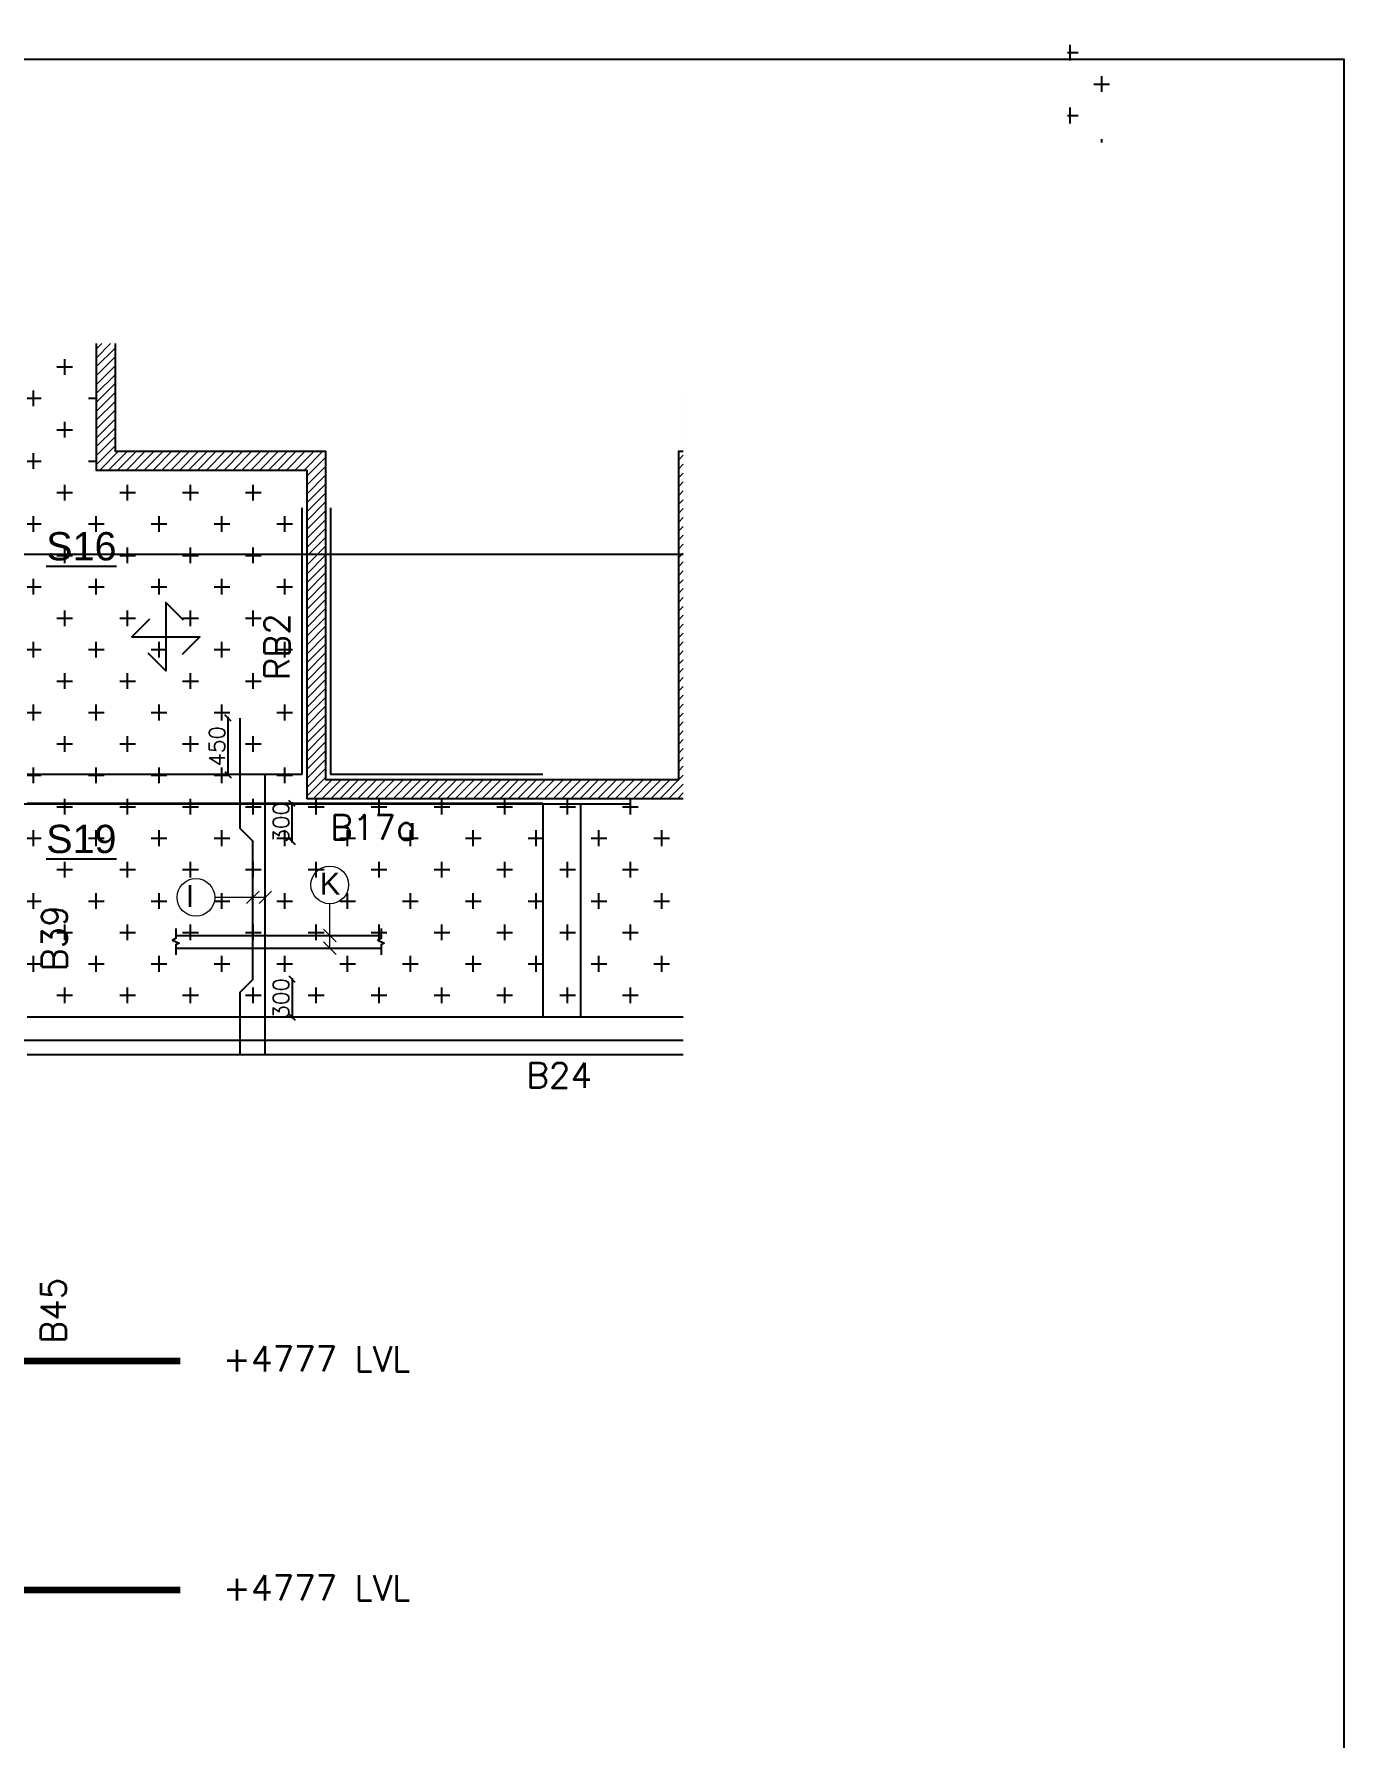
# Model space of a CAD drawing. Header units: millimetres. Extents: x 734227 to 886936, y 173033 to 234304.
# Drawn here: x 876515 to 886936, y 218395 to 231952 of the extents above; entities that cross this region are included whole.
import ezdxf

# ---------------------------------------------------------------- set-up
doc = ezdxf.new("R2010")
doc.units = ezdxf.units.MM
doc.header["$LTSCALE"] = 1250
for name, pattern in [('1', [0]), ('CENTER', [2, 1.25, -0.25, 0.25, -0.25]), ('CENTER2', [28.575, 19.05, -3.175, 3.175, -3.175]), ('CONTINOUS', [0]), ('DOT', [0.25, 0, -0.25]), ('HIDDEN', [0.375, 0.25, -0.125])]:
    doc.linetypes.add(name, pattern=pattern)
for name, color, linetype in [('BEAM NO', 7, '1'), ('BEAM-230X450', 31, 'Continuous'), ('BEAM-300X1075', 211, 'Continuous'), ('BEAM-300X600', 4, 'Continuous'), ('DIM', 191, 'Continuous'), ('Hatch', 8, 'Continuous'), ('s-steel', 1, 'Continuous'), ('SLAB NO.', 4, 'Continuous'), ('STEEL', 1, 'Continuous'), ('WATERBODY', 140, 'Continuous')]:
    doc.layers.add(name, color=color, linetype=linetype)
for name, color, linetype, lineweight in [('CENTER_LINE', 8, 'CENTER2', 25), ('LEADER', 191, 'Continuous', 15), ('S-B5-230X600', 120, 'HIDDEN', 25), ('SLAB STEEL MARK', 133, 'Continuous', 30)]:
    doc.layers.add(name, color=color, linetype=linetype, lineweight=lineweight)
doc.layers.add('DIMENSION_MOFA', color=66, linetype='CENTER', lineweight=9, transparency=0.3)
doc.styles.add('DEEPAK', font='arial.ttf')
doc.styles.add('ROMANS', font='romans.shx')
doc.styles.add('RS', font='romans.shx', dxfattribs={"width": 0.9})
doc.styles.add('style1', font='arial.ttf')
doc.dimstyles.new('KRUNAL-MM', dxfattribs={"dimtxt": 50, "dimasz": 35, "dimexe": 25, "dimexo": 0, "dimgap": 15, "dimtad": 1, "dimdec": 0, "dimzin": 0, "dimdsep": 46, "dimtxsty": 'RS', "dimblk": 'OBLIQUE', "dimcen": 0, "dimdle": 25, "dimclrd": 256, "dimclre": 256, "dimclrt": 7, "dimadec": 0, "dimazin": 0, "dimtfac": 1, "dimtdec": 0, "dimtix": 1, "dimtmove": 0, "dimatfit": 2, "dimfxl": 1, "dimtolj": 1, "dimtzin": 0, "dimlwd": -1, "dimlwe": -1, "dimarcsym": 0})
doc.dimstyles.new('pag', dxfattribs={"dimtxt": 180, "dimasz": 150, "dimexe": 100, "dimexo": 0, "dimgap": 50, "dimtad": 1, "dimdec": 0, "dimzin": 0, "dimdsep": 46, "dimtxsty": 'ROMANS', "dimblk": 'OBLIQUE', "dimcen": 0, "dimdle": 100, "dimclrd": 256, "dimclre": 256, "dimclrt": 256, "dimadec": 0, "dimazin": 0, "dimtfac": 1, "dimtdec": 0, "dimtmove": 2, "dimatfit": 3, "dimfxl": 1, "dimtolj": 1, "dimtzin": 0, "dimlwd": -1, "dimlwe": -1, "dimarcsym": 0})

# ---------------------------------------------------------------- blocks, each defined once
blk = doc.blocks.new('_Oblique')
at = {"color": 0, "linetype": 'ByBlock', "lineweight": -2}
blk.add_line((-0.5, -0.5), (0.5, 0.5), dxfattribs=at)
blk = doc.blocks.new('*D1859')
at = {"layer": 'Defpoints', "color": 0, "transparency": 16777216}
for p in [(878354, 225830), (878567, 225830), (878254, 225530)]:
    blk.add_point(p, dxfattribs=at)
at = {"layer": 'DIM', "color": 191, "linetype": 'DOT', "ltscale": 5, "transparency": 16777216}
for p, q in [((878364, 225830), (878577, 225830)), ((878264, 225530), (878577, 225530))]:
    blk.add_line(p, q, dxfattribs=at)
at = {"layer": 'DIM', "color": 191, "ltscale": 5, "transparency": 16777216}
blk.add_line((878567, 225520), (878567, 225840), dxfattribs=at)
at = {"layer": 'DIM', "color": 191, "transparency": 16777216, "xscale": 50, "yscale": 50, "zscale": 50}
for p, rotation in [((878567, 225830), 90), ((878567, 225530), 270)]:
    blk.add_blockref('_Oblique', p, dxfattribs=dict(at, rotation=rotation))
at = {"layer": 'DIM', "color": 7, "transparency": 16777216, "insert": (878480, 225680), "char_height": 125, "attachment_point": 5, "rotation": 90, "style": 'ROMANS'}
blk.add_mtext('\\A1;300', dxfattribs=at)
blk = doc.blocks.new('*D1860')
at = {"layer": 'Defpoints', "color": 0, "transparency": 16777216}
for p in [(878254, 224430), (878354, 224130), (878568, 224130)]:
    blk.add_point(p, dxfattribs=at)
at = {"layer": 'DIM', "color": 191, "linetype": 'DOT', "ltscale": 5, "transparency": 16777216}
for p, q in [((878264, 224430), (878578, 224430)), ((878364, 224130), (878578, 224130))]:
    blk.add_line(p, q, dxfattribs=at)
at = {"layer": 'DIM', "color": 191, "ltscale": 5, "transparency": 16777216}
blk.add_line((878568, 224440), (878568, 224120), dxfattribs=at)
at = {"layer": 'DIM', "color": 191, "transparency": 16777216, "xscale": 50, "yscale": 50, "zscale": 50}
for p, rotation in [((878568, 224430), 90), ((878568, 224130), 270)]:
    blk.add_blockref('_Oblique', p, dxfattribs=dict(at, rotation=rotation))
at = {"layer": 'DIM', "color": 7, "transparency": 16777216, "insert": (878480, 224280), "char_height": 125, "attachment_point": 5, "rotation": 90, "style": 'ROMANS'}
blk.add_mtext('\\A1;300', dxfattribs=at)
blk = doc.blocks.new('*D1861')
at = {"layer": 'Defpoints', "color": 0, "transparency": 16777216}
for p in [(878058, 226510), (878154, 226510), (878154, 226060)]:
    blk.add_point(p, dxfattribs=at)
at = {"layer": 'DIM', "color": 191, "linetype": 'DOT', "ltscale": 5, "transparency": 16777216}
for p, q in [((878144, 226510), (878048, 226510)), ((878144, 226060), (878048, 226060))]:
    blk.add_line(p, q, dxfattribs=at)
at = {"layer": 'DIM', "color": 191, "ltscale": 5, "transparency": 16777216}
blk.add_line((878058, 226050), (878058, 226520), dxfattribs=at)
at = {"layer": 'DIM', "color": 191, "transparency": 16777216, "xscale": 50, "yscale": 50, "zscale": 50}
for p, rotation in [((878058, 226510), 90), ((878058, 226060), 270)]:
    blk.add_blockref('_Oblique', p, dxfattribs=dict(at, rotation=rotation))
at = {"layer": 'DIM', "color": 7, "transparency": 16777216, "insert": (877971, 226285), "char_height": 125, "attachment_point": 5, "rotation": 90, "style": 'ROMANS'}
blk.add_mtext('\\A1;450', dxfattribs=at)
blk = doc.blocks.new('*U1855')
at = {"layer": 'STEEL'}
for points in [[(707738, 27916), (707888, 27766), (707888, 28344), (708038, 28194)], [(707749, 28205), (707599, 28055), (708177, 28055), (708027, 27905)]]:
    blk.add_lwpolyline(points, dxfattribs=at)

msp = doc.modelspace()

# ---------------------------------------------------------------- hatches: boundary and pattern name
at = {"layer": 'DIMENSION_MOFA'}
h = msp.add_hatch(dxfattribs=at)
h.set_pattern_fill('ANSI31', color=256, scale=400)
h.set_pattern_definition([(45, (-1066803.68, 1645803.89), (-35.3553391, 35.3553391), [])])
h.paths.add_polyline_path([(881679.9, 229489.1), (877008.7, 229489.1), (877008.7, 228483), (878684.1, 228483), (878684.3, 225870.1), (881679.9, 225870.1)])
h.paths.add_polyline_path([(881679.9, 229489.1), (877158.7, 229489.1), (877158.7, 228633), (878834.1, 228633), (878834.3, 226020.1), (881643.5, 226020.1), (881643.5, 228633), (881679.9, 228633)])
at = {"layer": 'Hatch'}
h = msp.add_hatch(dxfattribs=at)
h.set_pattern_fill('CROSS', color=256, scale=1000)
h.set_pattern_definition([(0, (-1066803.68, 1645803.9), (250, 250), [125, -375]), (90, (-1066741.18, 1645741.4), (-250, 250), [125, -375])])
h.paths.add_polyline_path([(884736.9, 231952), (884736.9, 231089.3), (885091.1, 231089.3), (885091.1, 231952)], flags=16)
h.paths.add_polyline_path([(877008.7, 229489.1), (876458.9, 229489.1), (876458.9, 224130.1), (881679.9, 224130.1), (881679.9, 225870.1), (878684.3, 225870.1), (878684.1, 228483), (877008.7, 228483)])

# ---------------------------------------------------------------- linework, layer by layer
at = {"lineweight": -3}
msp.add_lwpolyline([(886936.2, 173060.3), (847822.9, 173060.3), (847822.9, 231752.1), (886936.2, 231752.1)], close=True, dxfattribs=at)
at = {"layer": 'BEAM-230X450', "linetype": 'HIDDEN', "ltscale": 750}
for p, q in [((878644.2, 228183), (878644.2, 226060.1)), ((878874.2, 228183), (878874.2, 226060.1)), ((878644.2, 226060.1), (876458.9, 226060.1)), ((880562.8, 226060.1), (878874.2, 226060.1)), ((880562.8, 225830.1), (876458.9, 225830.1))]:
    msp.add_line(p, q, dxfattribs=at)
at = {"layer": 'BEAM-300X1075', "linetype": 'CONTINOUS', "ltscale": 750}
for p, q in [((881679.9, 224130.1), (876458.9, 224130.1)), ((881679.9, 223830.1), (876458.9, 223830.1))]:
    msp.add_line(p, q, dxfattribs=at)
at = {"layer": 'BEAM-300X600', "linetype": 'HIDDEN', "ltscale": 750}
for p, q in [((880562.8, 225830.1), (880562.8, 224130.1)), ((880862.8, 225830.1), (880862.8, 224130.1))]:
    msp.add_line(p, q, dxfattribs=at)
at = {"layer": 'CENTER_LINE', "ltscale": 50}
for p, q in [((881679.9, 227810.1), (851199.6, 227810.1)), ((881253.3, 225825.1), (851199.6, 225825.1)), ((881679.9, 223945.1), (851199.6, 223945.1))]:
    msp.add_line(p, q, dxfattribs=at)
at = {"layer": 'LEADER'}
for centre in [(878866.8, 225182.1), (877802.4, 225083.1)]:
    msp.add_circle(centre, 150, dxfattribs=at)
at = {"layer": 's-steel'}
for points in [[(878154.2, 223830.1), (878154.2, 224329.9), (878254.4, 224430.1), (878254.5, 225530.1), (878154.2, 225630.1), (878154.2, 226510.1)], [(878354.4, 223830.1), (878354.4, 226060.1)], [(877642.9, 224834.7), (877642.9, 224756.6), (877616.8, 224743.3), (877669.1, 224717.4), (877642.9, 224704.1), (877642.9, 224625.7)], [(879274.9, 224834.7), (879274.9, 224756.6), (879248.8, 224743.3), (879301.1, 224717.4), (879274.9, 224704.1), (879274.9, 224625.7)], [(877642.9, 224679.4), (879274.9, 224679.4)]]:
    msp.add_lwpolyline(points, dxfattribs=at)
at = {"layer": 's-steel', "elevation": 0}
msp.add_lwpolyline([(877642.9, 224779.4), (879274.9, 224779.4)], dxfattribs=at)
at = {"layer": 'WATERBODY', "color": 6}
for points in [[(877008.7, 229489.1), (877008.7, 228483), (878684.1, 228483), (878684.3, 225870.1), (881679.9, 225870.1)], [(877158.7, 229489.1), (877158.7, 228633), (878834.1, 228633), (878834.3, 226020.1), (881643.5, 226020.1), (881643.5, 228633), (881679.9, 228633)]]:
    msp.add_lwpolyline(points, dxfattribs=at)

# ---------------------------------------------------------------- block references
at = {"layer": 'S-B5-230X600', "xscale": 0.9375000000000001, "yscale": 0.9375000000000001, "zscale": 0.9375000000000001, "rotation": 269.9999999999999}
msp.add_blockref('*U1855', (851261.9, 890802.1), dxfattribs=at)

# ---------------------------------------------------------------- texts
at = {"layer": 'BEAM NO', "ltscale": 500, "style": 'ROMANS'}
for s, rotation, p in [('RB2', 89.99997, (878547.7, 226812.1, 0)), ('B17a', 359.99997, (878870.4, 225540.1, 0)), ('B39', 89.99997, (876776.5, 224497.4, 0)), ('B24', 359.99997, (880430.8, 223567.6, 0)), ('B45', 89.99997, (876768.3, 221533.8, 0)), ('+4777 LVL', 359.99997, (878017.3, 221311.9)), ('+4777 LVL', 359.99997, (878017.3, 219489.4))]:
    msp.add_text(s, height=200, rotation=rotation, dxfattribs=at).set_placement(p)
at = {"layer": 'SLAB NO.', "color": 6, "style": 'DEEPAK'}
for s, p in [('%%US16', (876611.1, 227764.4)), ('%%US19', (876611.1, 225435.4))]:
    msp.add_text(s, height=225, dxfattribs=at).set_placement(p)
at = {"layer": 'SLAB STEEL MARK', "style": 'style1'}
for s, p in [('I', (877721.1, 225006.5)), ('K', (878787.5, 225105.5))]:
    msp.add_text(s, height=175, dxfattribs=at).set_placement(p)

# ---------------------------------------------------------------- dimensions: what is measured, and where the dimension line sits
at = {"layer": 'DIM', "linetype": 'DOT', "ltscale": 5}
dim = msp.add_linear_dim(base=(878058.2, 226510.1), p1=(878154.2, 226060.1), p2=(878154.2, 226510.1), angle=90, dimstyle='pag', override={"dimtxt": 125, "dimasz": 50, "dimexe": 10, "dimexo": 10, "dimgap": 25, "dimtxsty": 'ROMANS', "dimdle": 10, "dimclrd": 191, "dimclre": 191, "dimclrt": 7, "dimtix": 1, "dimtmove": 1}, dxfattribs=at)
dim.commit()
dim.dimension.update_dxf_attribs({"geometry": '*D1861', "text_midpoint": (877970.7, 226285.1)})
for base, p1, p2, angle, picture, middle in [((878567.3, 225830.1), (878254.5, 225530.1), (878354.1, 225830.1), 90, '*D1859', (878567.3, 225680.1)), ((878567.5, 224130.1), (878254.4, 224430.1), (878354.4, 224130.1), 270, '*D1860', (878567.5, 224280.1))]:
    dim = msp.add_linear_dim(base=base, p1=p1, p2=p2, angle=angle, dimstyle='pag', override={"dimtxt": 125, "dimasz": 50, "dimexe": 10, "dimexo": 10, "dimgap": 25, "dimtxsty": 'ROMANS', "dimdle": 10, "dimclrd": 191, "dimclre": 191, "dimclrt": 7, "dimtix": 1, "dimtmove": 1}, dxfattribs=at)
    dim.commit()
    dim.dimension.update_dxf_attribs({"geometry": picture, "text_midpoint": middle, "dimtype": 160})

# ---------------------------------------------------------------- leaders
at = {"layer": 'LEADER'}
for points, override in [([(878254.4, 225083.1), (877952.4, 225083.1)], {"dimasz": 100, "dimtad": 0, "dimldrblk": 'Oblique', "dimfxl": 0.059055, "dimarcsym": 1}), ([(878354.4, 225083.1), (877952.4, 225083.1)], {"dimasz": 100, "dimtad": 0, "dimldrblk": 'Oblique', "dimfxl": 0.059055, "dimarcsym": 1}), ([(878866.8, 224679.4), (878866.8, 225032.1)], {"dimasz": 100, "dimtad": 0, "dimldrblk": 'Oblique', "dimfxl": 0.059055, "dimarcsym": 1}), ([(878866.8, 224779.4), (878866.8, 225032.1)], {"dimasz": 100, "dimtad": 0, "dimldrblk": 'Oblique', "dimfxl": 0.059055, "dimarcsym": 1}), ([(875393.8, 221394.9), (877677.3, 221394.9)], {"dimscale": 1, "dimtxt": 50, "dimasz": 100, "dimgap": 15, "dimtad": 0, "dimtxsty": 'RS', "dimclrd": 256, "dimldrblk": 'Dot', "dimlwd": 65535}), ([(875393.8, 219572.4), (877677.3, 219572.4)], {"dimscale": 1, "dimtxt": 50, "dimasz": 100, "dimgap": 15, "dimtad": 0, "dimtxsty": 'RS', "dimclrd": 256, "dimldrblk": 'Dot', "dimlwd": 65535})]:
    msp.add_leader(points, dimstyle='KRUNAL-MM', override=override, dxfattribs=at)

doc.saveas('drawing.dxf')
